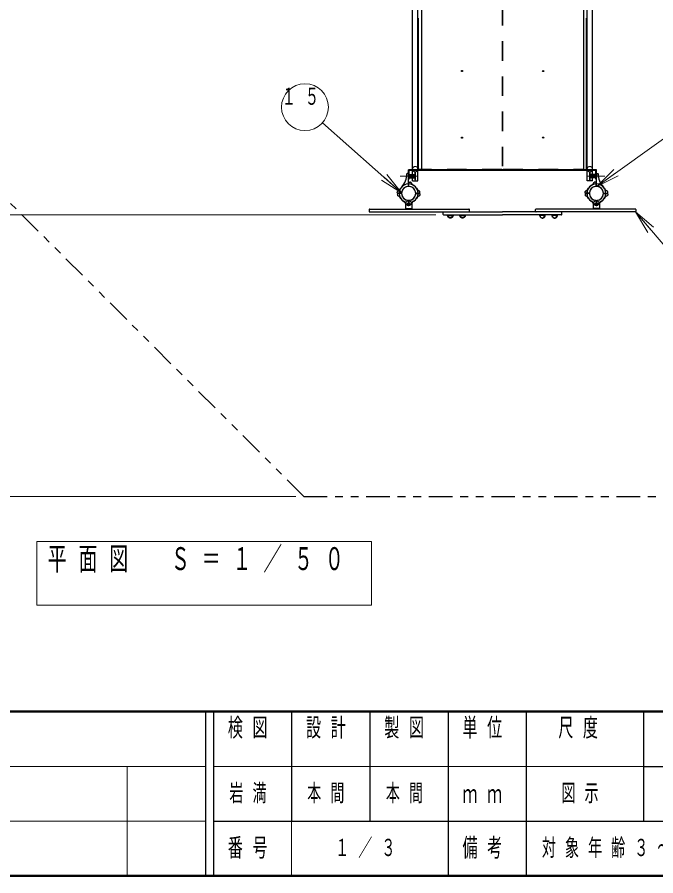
# Model space of a CAD drawing. Units: millimetres on the paper, scale 1:50. Extents: x -385 to 0, y -594 to 267.
# Drawn here: x -267.6 to -185.9, y 0 to 109.8 of the extents above; entities that cross this region are included whole.
import ezdxf

# ---------------------------------------------------------------- set-up
doc = ezdxf.new("R2010")
doc.units = ezdxf.units.MM
for name, pattern in [('USER1', [4.5, 2.5, -2]), ('USER2', [6, 3, -1, 1, -1]), ('USER3', [8, 3, -1, 1, -1, 1, -1])]:
    doc.linetypes.add(name, pattern=pattern)
doc.layers.add('1_50', color=2, linetype='Continuous', lineweight=25)
doc.layers.add('NAKAMURA図枠', color=7, linetype='Continuous', lineweight=13)
doc.layers.add('図面情報', color=7, linetype='Continuous')
doc.styles.add('ＭＳ ゴシック', font='')
doc.styles.get('ＭＳ ゴシック').set_extended_font_data('MS Gothic')

msp = doc.modelspace()

# ---------------------------------------------------------------- linework, layer by layer
at = {"layer": '1_50', "color": 131}
for p, q in [((-217.032, 88.899), (-217.032, 139.689)), ((-216.352, 88.899), (-216.352, 139.689)), ((-194.716, 88.899), (-194.716, 139.689)), ((-194.036, 88.899), (-194.036, 139.689)), ((-217.032, 88.899), (-216.352, 88.899)), ((-194.036, 88.899), (-194.716, 88.899))]:
    msp.add_line(p, q, dxfattribs=at)
at = {"layer": '1_50', "linetype": 'USER3'}
for q in [(-302.002, 119.595), (-180.122, 48.539)]:
    msp.add_line((-230.946, 48.539), q, dxfattribs=at)
at = {"layer": '1_50', "color": 4}
for p, q in [((-215.884, 115.769), (-215.884, 90.329)), ((-195.184, 115.769), (-195.184, 90.329))]:
    msp.add_line(p, q, dxfattribs=at)
at = {"layer": '1_50', "color": 4, "linetype": 'USER1', "lineweight": 13}
for p, q in [((-205.564, 115.769), (-205.564, 90.329)), ((-205.504, 115.769), (-205.504, 90.329)), ((-205.628, 90.393), (-215.82, 90.393)), ((-205.44, 90.393), (-195.248, 90.393))]:
    msp.add_line(p, q, dxfattribs=at)
at = {"layer": '1_50', "color": 20}
for p, q in [((-216.264, 90.409), (-216.264, 109.729)), ((-194.804, 90.409), (-194.804, 109.729)), ((-215.944, 90.349), (-216.204, 90.349)), ((-195.124, 90.349), (-194.864, 90.349))]:
    msp.add_line(p, q, dxfattribs=at)
at = {"layer": '1_50', "color": 7, "lineweight": 13}
for p, q in [((-218.432, 87.366), (-228.546, 96.336)), ((-193.467, 88.197), (-183.753, 95.144)), ((-193.467, 88.197), (-191.318, 90.349)), ((-218.432, 87.366), (-221.008, 88.983)), ((-218.432, 87.366), (-220.676, 89.357)), ((-220.344, 89.731), (-218.432, 87.366)), ((-193.467, 88.197), (-191.027, 89.942)), ((-190.736, 89.535), (-193.467, 88.197)), ((-186.974, 82.314), (-188.543, 84.919)), ((-188.543, 84.919), (-186.214, 82.964)), ((-188.543, 84.919), (-186.594, 82.639)), ((-188.543, 84.919), (-181.762, 76.987)), ((-214.055, 84.539), (-364.55, 84.539)), ((-231.946, 48.539), (-364.55, 48.539)), ((-265.067, 42.776), (-265.067, 34.643)), ((-222.267, 42.776), (-265.067, 42.776)), ((-222.267, 34.643), (-222.267, 42.776)), ((-265.067, 34.643), (-222.267, 34.643))]:
    msp.add_line(p, q, dxfattribs=at)
at = {"layer": '1_50', "color": 7}
for p, q in [((-217.564, 89.099), (-217.564, 90.329)), ((-193.504, 90.329), (-217.564, 90.329)), ((-217.474, 89.099), (-217.474, 90.239)), ((-193.594, 90.239), (-217.474, 90.239)), ((-193.594, 89.099), (-193.594, 90.239)), ((-193.504, 89.099), (-193.504, 90.329)), ((-217.546, 89.696), (-217.564, 89.664)), ((-217.564, 89.664), (-217.564, 89.334)), ((-217.546, 89.303), (-217.564, 89.334)), ((-217.474, 89.099), (-217.564, 89.099)), ((-217.546, 89.696), (-216.782, 89.696)), ((-217.546, 89.597), (-216.782, 89.597)), ((-217.546, 89.401), (-216.782, 89.401)), ((-217.546, 89.303), (-216.782, 89.303)), ((-216.782, 89.696), (-216.764, 89.664)), ((-216.782, 89.303), (-216.764, 89.334)), ((-216.764, 89.709), (-216.724, 89.709)), ((-216.764, 89.289), (-216.764, 89.709)), ((-216.764, 89.664), (-216.764, 89.334)), ((-216.724, 89.289), (-216.764, 89.289)), ((-216.724, 89.289), (-216.724, 89.709)), ((-194.304, 89.709), (-194.344, 89.709)), ((-194.344, 89.289), (-194.344, 89.709)), ((-194.344, 89.289), (-194.304, 89.289)), ((-194.304, 89.289), (-194.304, 89.709)), ((-194.286, 89.696), (-194.304, 89.664)), ((-194.304, 89.664), (-194.304, 89.334)), ((-194.286, 89.303), (-194.304, 89.334)), ((-193.522, 89.696), (-194.286, 89.696)), ((-193.522, 89.597), (-194.286, 89.597)), ((-193.522, 89.401), (-194.286, 89.401)), ((-193.522, 89.303), (-194.286, 89.303)), ((-193.504, 89.099), (-193.594, 89.099)), ((-193.522, 89.696), (-193.504, 89.664)), ((-193.522, 89.303), (-193.504, 89.334)), ((-193.504, 89.664), (-193.504, 89.334)), ((-216.351, 87.499), (-216.348, 87.499)), ((-216.351, 87.099), (-216.348, 87.099)), ((-194.717, 87.499), (-194.721, 87.499)), ((-194.717, 87.099), (-194.721, 87.099)), ((-217.934, 86.099), (-217.934, 85.299)), ((-217.569, 85.959), (-217.604, 85.899)), ((-217.569, 85.839), (-217.604, 85.899)), ((-217.569, 85.959), (-217.5, 85.959)), ((-217.569, 85.839), (-217.5, 85.839)), ((-217.465, 85.899), (-217.5, 85.959)), ((-217.465, 85.899), (-217.5, 85.839)), ((-217.134, 86.099), (-217.134, 85.299)), ((-193.934, 86.099), (-193.934, 85.299)), ((-193.604, 85.899), (-193.569, 85.959)), ((-193.604, 85.899), (-193.569, 85.839)), ((-193.5, 85.959), (-193.569, 85.959)), ((-193.5, 85.839), (-193.569, 85.839)), ((-193.5, 85.959), (-193.465, 85.899)), ((-193.5, 85.839), (-193.465, 85.899)), ((-193.134, 86.099), (-193.134, 85.299)), ((-222.585, 85.239), (-222.585, 84.979)), ((-222.525, 85.299), (-209.823, 85.299)), ((-222.525, 84.919), (-205.534, 84.919)), ((-217.934, 85.363), (-217.134, 85.363)), ((-213.115, 84.599), (-213.115, 84.859)), ((-209.763, 84.979), (-209.763, 85.239)), ((-188.543, 84.919), (-205.534, 84.919)), ((-201.305, 84.979), (-201.305, 85.239)), ((-188.543, 85.299), (-201.245, 85.299)), ((-197.953, 84.599), (-197.953, 84.859)), ((-193.134, 85.363), (-193.934, 85.363)), ((-188.483, 85.239), (-188.483, 84.979)), ((-213.055, 84.539), (-205.534, 84.539)), ((-198.013, 84.539), (-205.534, 84.539))]:
    msp.add_line(p, q, dxfattribs=at)
at = {"layer": '1_50', "color": 7, "linetype": 'USER2', "lineweight": 13}
for p, q in [((-218.625, 89.499), (-216.443, 89.499)), ((-192.443, 89.499), (-194.625, 89.499))]:
    msp.add_line(p, q, dxfattribs=at)
at = {"layer": '1_50'}
for p, q in [((-217.606, 89.848), (-217.711, 89.843)), ((-217.564, 88.237), (-217.564, 89.808)), ((-193.504, 88.237), (-193.504, 89.808)), ((-193.462, 89.848), (-193.357, 89.843)), ((-217.504, 88.237), (-217.504, 88.708)), ((-217.463, 88.748), (-217.317, 88.743)), ((-193.606, 88.748), (-193.751, 88.743)), ((-193.564, 88.237), (-193.564, 88.708)), ((-218.983, 87.371), (-218.977, 87.528)), ((-218.983, 87.228), (-218.977, 87.071)), ((-218.472, 87.329), (-218.943, 87.329)), ((-218.472, 87.269), (-218.943, 87.269)), ((-216.597, 87.329), (-216.126, 87.329)), ((-216.597, 87.269), (-216.126, 87.269)), ((-216.086, 87.371), (-216.091, 87.528)), ((-216.086, 87.228), (-216.091, 87.071)), ((-194.983, 87.371), (-194.977, 87.528)), ((-194.983, 87.228), (-194.977, 87.071)), ((-194.472, 87.329), (-194.943, 87.329)), ((-194.472, 87.269), (-194.943, 87.269)), ((-192.597, 87.329), (-192.126, 87.329)), ((-192.597, 87.269), (-192.126, 87.269)), ((-192.086, 87.371), (-192.091, 87.528)), ((-192.086, 87.228), (-192.091, 87.071)), ((-217.606, 85.851), (-217.751, 85.856)), ((-217.564, 86.362), (-217.564, 85.891)), ((-217.504, 86.362), (-217.504, 85.891)), ((-217.463, 85.851), (-217.306, 85.856)), ((-193.606, 85.851), (-193.763, 85.856)), ((-193.564, 86.362), (-193.564, 85.891)), ((-193.504, 86.362), (-193.504, 85.891)), ((-193.463, 85.851), (-193.317, 85.856)), ((-212.563, 84.539), (-211.843, 84.539)), ((-212.473, 84.275), (-212.473, 84.459)), ((-212.473, 84.459), (-211.933, 84.459)), ((-212.473, 84.367), (-212.463, 84.459)), ((-212.433, 84.258), (-212.433, 84.459)), ((-212.307, 84.459), (-212.307, 84.539)), ((-212.099, 84.459), (-212.099, 84.539)), ((-211.973, 84.258), (-211.973, 84.459)), ((-211.933, 84.367), (-211.943, 84.459)), ((-211.933, 84.275), (-211.933, 84.459)), ((-210.999, 84.539), (-210.279, 84.539)), ((-210.909, 84.275), (-210.909, 84.459)), ((-210.909, 84.459), (-210.369, 84.459)), ((-210.909, 84.367), (-210.899, 84.459)), ((-210.869, 84.258), (-210.869, 84.459)), ((-210.743, 84.459), (-210.743, 84.539)), ((-210.535, 84.459), (-210.535, 84.539)), ((-210.409, 84.258), (-210.409, 84.459)), ((-210.369, 84.367), (-210.379, 84.459)), ((-210.369, 84.275), (-210.369, 84.459)), ((-200.069, 84.539), (-200.789, 84.539)), ((-200.699, 84.275), (-200.699, 84.459)), ((-200.159, 84.459), (-200.699, 84.459)), ((-200.699, 84.367), (-200.689, 84.459)), ((-200.659, 84.258), (-200.659, 84.459)), ((-200.533, 84.459), (-200.533, 84.539)), ((-200.325, 84.459), (-200.325, 84.539)), ((-200.199, 84.258), (-200.199, 84.459)), ((-200.159, 84.367), (-200.169, 84.459)), ((-200.159, 84.275), (-200.159, 84.459)), ((-198.506, 84.539), (-199.226, 84.539)), ((-199.136, 84.275), (-199.136, 84.459)), ((-198.596, 84.459), (-199.136, 84.459)), ((-199.136, 84.367), (-199.126, 84.459)), ((-199.096, 84.258), (-199.096, 84.459)), ((-198.97, 84.459), (-198.97, 84.539)), ((-198.762, 84.459), (-198.762, 84.539)), ((-198.636, 84.258), (-198.636, 84.459)), ((-198.596, 84.367), (-198.606, 84.459)), ((-198.596, 84.275), (-198.596, 84.459))]:
    msp.add_line(p, q, dxfattribs=at)
at = {"layer": '1_50', "color": 7, "linetype": 'USER1', "lineweight": 13}
for p, q in [((-217.564, 89.599), (-216.764, 89.599)), ((-217.564, 89.399), (-216.764, 89.399)), ((-193.504, 89.599), (-194.304, 89.599)), ((-193.504, 89.399), (-194.304, 89.399))]:
    msp.add_line(p, q, dxfattribs=at)
at = {"layer": '1_50', "color": 131, "linetype": 'USER1', "lineweight": 13}
for p, q in [((-216.724, 89.049), (-216.724, 90.059)), ((-216.66, 90.059), (-216.724, 90.059)), ((-216.66, 89.049), (-216.724, 89.049)), ((-216.66, 89.049), (-216.66, 90.059)), ((-194.408, 89.049), (-194.408, 90.059)), ((-194.408, 90.059), (-194.344, 90.059)), ((-194.408, 89.049), (-194.344, 89.049)), ((-194.344, 89.049), (-194.344, 90.059))]:
    msp.add_line(p, q, dxfattribs=at)
at = {"layer": '1_50'}
for points in [[(-211.843, 84.539), (-211.846, 84.487), (-211.855, 84.436), (-211.87, 84.386), (-211.891, 84.339), (-211.917, 84.296), (-211.948, 84.256), (-211.984, 84.222), (-212.023, 84.193), (-212.065, 84.17), (-212.11, 84.153), (-212.156, 84.143), (-212.203, 84.139), (-212.25, 84.143), (-212.296, 84.153), (-212.341, 84.17), (-212.383, 84.193), (-212.422, 84.222), (-212.457, 84.256), (-212.489, 84.296), (-212.515, 84.339), (-212.536, 84.386), (-212.551, 84.436), (-212.56, 84.487), (-212.563, 84.539)], [(-211.973, 84.258), (-212.013, 84.224), (-212.056, 84.196), (-212.103, 84.176), (-212.153, 84.163), (-212.203, 84.159), (-212.253, 84.163), (-212.302, 84.176), (-212.349, 84.196), (-212.393, 84.224), (-212.433, 84.258)], [(-210.279, 84.539), (-210.282, 84.487), (-210.292, 84.436), (-210.307, 84.386), (-210.328, 84.339), (-210.354, 84.296), (-210.385, 84.256), (-210.42, 84.222), (-210.459, 84.193), (-210.502, 84.17), (-210.546, 84.153), (-210.592, 84.143), (-210.639, 84.139), (-210.686, 84.143), (-210.732, 84.153), (-210.777, 84.17), (-210.819, 84.193), (-210.858, 84.222), (-210.894, 84.256), (-210.925, 84.296), (-210.951, 84.339), (-210.972, 84.386), (-210.987, 84.436), (-210.996, 84.487), (-210.999, 84.539)], [(-210.409, 84.258), (-210.449, 84.224), (-210.493, 84.196), (-210.54, 84.176), (-210.589, 84.163), (-210.639, 84.159), (-210.69, 84.163), (-210.739, 84.176), (-210.786, 84.196), (-210.83, 84.224), (-210.869, 84.258)], [(-200.789, 84.539), (-200.786, 84.487), (-200.777, 84.436), (-200.762, 84.386), (-200.741, 84.339), (-200.715, 84.296), (-200.684, 84.256), (-200.648, 84.222), (-200.609, 84.193), (-200.567, 84.17), (-200.522, 84.153), (-200.476, 84.143), (-200.429, 84.139), (-200.382, 84.143), (-200.336, 84.153), (-200.291, 84.17), (-200.249, 84.193), (-200.21, 84.222), (-200.175, 84.256), (-200.144, 84.296), (-200.117, 84.339), (-200.097, 84.386), (-200.081, 84.436), (-200.072, 84.487), (-200.069, 84.539)], [(-200.659, 84.258), (-200.619, 84.224), (-200.576, 84.196), (-200.529, 84.176), (-200.479, 84.163), (-200.429, 84.159), (-200.379, 84.163), (-200.33, 84.176), (-200.283, 84.196), (-200.239, 84.224), (-200.199, 84.258)], [(-199.226, 84.539), (-199.222, 84.487), (-199.213, 84.436), (-199.198, 84.386), (-199.177, 84.339), (-199.151, 84.296), (-199.12, 84.256), (-199.085, 84.222), (-199.046, 84.193), (-199.003, 84.17), (-198.959, 84.153), (-198.913, 84.143), (-198.866, 84.139), (-198.819, 84.143), (-198.772, 84.153), (-198.728, 84.17), (-198.686, 84.193), (-198.646, 84.222), (-198.611, 84.256), (-198.58, 84.296), (-198.554, 84.339), (-198.533, 84.386), (-198.518, 84.436), (-198.509, 84.487), (-198.506, 84.539)], [(-199.096, 84.258), (-199.056, 84.224), (-199.012, 84.196), (-198.965, 84.176), (-198.916, 84.163), (-198.866, 84.159), (-198.815, 84.163), (-198.766, 84.176), (-198.719, 84.196), (-198.675, 84.224), (-198.636, 84.258)]]:
    msp.add_lwpolyline(points, dxfattribs=at)
at = {"layer": '1_50', "color": 7}
for centre, radius in [((-210.724, 102.947), 0.075), ((-200.344, 102.947), 0.075), ((-210.724, 94.427), 0.075), ((-200.344, 94.427), 0.075), ((-217.534, 85.899), 0.18), ((-217.534, 85.899), 0.0693), ((-193.534, 85.899), 0.18), ((-193.534, 85.899), 0.0693)]:
    msp.add_circle(centre, radius, dxfattribs=at)
at = {"layer": '1_50', "color": 7, "lineweight": 13}
msp.add_circle((-230.79, 98.327), 3, dxfattribs=at)
at = {"layer": '1_50', "color": 131, "linetype": 'USER1', "lineweight": 13}
for centre in [(-216.692, 90.399), (-194.376, 90.399)]:
    msp.add_circle(centre, 0.34, dxfattribs=at)
at = {"layer": '1_50', "color": 150, "linetype": 'USER3', "lineweight": 13}
for centre in [(-217.534, 87.299), (-193.534, 87.299)]:
    msp.add_circle(centre, 0.891, dxfattribs=at)
at = {"layer": '1_50'}
for centre in [(-217.534, 85.899), (-193.534, 85.899)]:
    msp.add_circle(centre, 0.21, dxfattribs=at)
at = {"layer": '1_50', "color": 20}
for centre, start, end in [((-216.204, 90.409), 180, 270), ((-215.944, 90.409), 270, 0), ((-195.124, 90.409), 180, 270), ((-194.864, 90.409), 270, 0)]:
    msp.add_arc(centre, 0.06, start, end, dxfattribs=at)
at = {"layer": '1_50'}
for centre, radius, start, end in [((-220.349, 89.853), 2.6, 317.78276, 358.91585), ((-217.709, 89.803), 0.04, 93, 178.91585), ((-217.604, 89.808), 0.04, 0, 93), ((-193.464, 89.808), 0.04, 87, 180), ((-193.359, 89.803), 0.04, 1.08415, 87), ((-190.72, 89.853), 2.6, 181.08415, 222.21724), ((-219.385, 88.489), 1, 297.45884, 327.27281), ((-217.534, 87.299), 1.2, 137.78276, 180), ((-217.534, 87.299), 1.2, 90, 147.27281), ((-217.534, 87.299), 0.9, 94.27066, 180), ((-217.534, 87.299), 0.9, 90, 175.72934), ((-217.604, 88.237), 0.04, 274.27066, 0), ((-217.534, 87.299), 1.2, 32.7272, 90), ((-217.534, 87.299), 0.9, 4.27066, 90), ((-217.464, 88.708), 0.04, 88, 180), ((-217.464, 88.237), 0.04, 180, 265.72934), ((-217.534, 87.299), 0.9, 0, 85.72934), ((-217.321, 88.643), 0.1, 27.45884, 88), ((-216.345, 89.15), 1, 207.45884, 237.27281), ((-217.534, 87.299), 1.2, 0, 57.2728), ((-215.683, 88.489), 1, 212.72719, 242.54116), ((-195.385, 88.489), 1, 297.45884, 327.27281), ((-193.534, 87.299), 1.2, 122.72719, 180), ((-193.534, 87.299), 1.2, 90, 147.27281), ((-193.534, 87.299), 0.9, 94.27066, 180), ((-193.534, 87.299), 0.9, 90, 175.72934), ((-194.724, 89.15), 1, 302.72719, 332.54116), ((-193.748, 88.643), 0.1, 92, 152.54116), ((-193.604, 88.708), 0.04, 0, 92), ((-193.604, 88.237), 0.04, 274.27066, 0), ((-193.534, 87.299), 1.2, 32.7272, 90), ((-193.534, 87.299), 0.9, 4.27066, 90), ((-193.464, 88.237), 0.04, 180, 265.72934), ((-193.534, 87.299), 0.9, 0, 85.72934), ((-193.534, 87.299), 1.2, 0, 42.21724), ((-191.683, 88.489), 1, 212.72719, 242.54116), ((-218.943, 87.369), 0.04, 178, 270), ((-218.943, 87.229), 0.04, 90, 182), ((-218.878, 87.513), 0.1, 117.45884, 178), ((-218.878, 87.086), 0.1, 182, 242.54116), ((-218.878, 87.086), 0.1, 182, 242.54116), ((-219.385, 86.11), 1, 32.7272, 62.54116), ((-217.534, 87.299), 1.2, 180, 237.27281), ((-218.472, 87.369), 0.04, 270, 355.72934), ((-218.472, 87.229), 0.04, 4.27066, 90), ((-217.534, 87.299), 0.9, 180, 265.72934), ((-217.534, 87.299), 0.9, 184.27066, 270), ((-217.534, 87.299), 0.9, 270, 355.72934), ((-217.534, 87.299), 0.9, 274.27066, 0), ((-217.534, 87.299), 1.2, 302.72719, 0), ((-216.597, 87.369), 0.04, 184.27066, 270), ((-216.597, 87.229), 0.04, 90, 175.72934), ((-215.683, 86.11), 1, 117.45884, 147.27281), ((-216.191, 87.086), 0.1, 281.8216, 358), ((-216.191, 87.513), 0.1, 2, 62.54116), ((-216.191, 87.086), 0.1, 297.45884, 358), ((-216.126, 87.369), 0.04, 270, 2), ((-216.126, 87.229), 0.04, 358, 90), ((-194.943, 87.369), 0.04, 178, 270), ((-194.943, 87.229), 0.04, 90, 182), ((-194.878, 87.513), 0.1, 117.45884, 178), ((-194.878, 87.086), 0.1, 182, 258.1784), ((-194.878, 87.086), 0.1, 182, 242.54116), ((-195.385, 86.11), 1, 32.7272, 62.54116), ((-193.534, 87.299), 1.2, 180, 237.27281), ((-194.472, 87.369), 0.04, 270, 355.72934), ((-194.472, 87.229), 0.04, 4.27066, 90), ((-193.534, 87.299), 0.9, 180, 265.72934), ((-193.534, 87.299), 0.9, 184.27066, 270), ((-193.534, 87.299), 0.9, 270, 355.72934), ((-193.534, 87.299), 0.9, 274.27066, 0), ((-193.534, 87.299), 1.2, 302.72719, 0), ((-192.597, 87.369), 0.04, 184.27066, 270), ((-192.597, 87.229), 0.04, 90, 175.72934), ((-191.683, 86.11), 1, 117.45884, 147.27281), ((-192.191, 87.513), 0.1, 2, 62.54116), ((-192.191, 87.086), 0.1, 297.45884, 358), ((-192.191, 87.086), 0.1, 297.45884, 358), ((-192.126, 87.369), 0.04, 270, 2), ((-192.126, 87.229), 0.04, 358, 90), ((-217.534, 87.299), 1.2, 212.72719, 246.8676), ((-218.724, 85.449), 1, 27.45884, 57.2728), ((-218.084, 86.012), 0.2, 33.15512, 66.8676), ((-217.748, 85.956), 0.1, 207.45884, 268), ((-217.748, 85.956), 0.1, 207.45884, 268), ((-217.604, 85.891), 0.04, 268, 0), ((-217.604, 86.362), 0.04, 0, 85.72934), ((-217.464, 86.362), 0.04, 94.27066, 180), ((-217.464, 85.891), 0.04, 180, 272), ((-217.321, 85.956), 0.1, 272, 332.54116), ((-216.345, 85.449), 1, 122.72719, 152.54116), ((-216.984, 86.012), 0.2, 113.1324, 146.84488), ((-217.534, 87.299), 1.2, 293.1324, 303.55731), ((-217.534, 87.299), 1.2, 303.55731, 327.27281), ((-193.534, 87.299), 1.2, 212.72719, 236.44269), ((-193.534, 87.299), 1.2, 236.44269, 246.8676), ((-194.724, 85.449), 1, 27.45884, 57.2728), ((-194.084, 86.012), 0.2, 33.15512, 66.8676), ((-193.748, 85.956), 0.1, 207.45884, 268), ((-193.604, 85.891), 0.04, 268, 0), ((-193.604, 86.362), 0.04, 0, 85.72934), ((-193.464, 86.362), 0.04, 94.27066, 180), ((-193.464, 85.891), 0.04, 180, 272), ((-193.321, 85.956), 0.1, 272, 332.54116), ((-193.321, 85.956), 0.1, 272, 332.54116), ((-192.345, 85.449), 1, 122.72719, 152.54116), ((-192.984, 86.012), 0.2, 113.1324, 146.84488), ((-193.534, 87.299), 1.2, 293.1324, 327.27281)]:
    msp.add_arc(centre, radius, start, end, dxfattribs=at)
at = {"layer": '1_50', "color": 7}
for centre, radius, start, end in [((-217.237, 89.499), 0.325, 162.41211, 197.58789), ((-217.474, 89.646), 0.0869, 145.61587, 214.38413), ((-217.474, 89.352), 0.0869, 145.61587, 214.38413), ((-216.854, 89.646), 0.0869, 325.61586, 34.38414), ((-217.092, 89.499), 0.325, 342.41211, 17.58789), ((-216.854, 89.352), 0.0869, 325.61586, 34.38414), ((-193.977, 89.499), 0.325, 162.41211, 197.58789), ((-194.214, 89.646), 0.0869, 145.61587, 214.38413), ((-194.214, 89.352), 0.0869, 145.61587, 214.38413), ((-193.594, 89.646), 0.0869, 325.61586, 34.38414), ((-193.832, 89.499), 0.325, 342.41211, 17.58789), ((-193.594, 89.352), 0.0869, 325.61586, 34.38414), ((-217.534, 87.299), 0.9, 270, 355.72934), ((-216.348, 87.479), 0.02, 8.62693, 90), ((-216.348, 87.119), 0.02, 270, 351.37307), ((-217.534, 87.299), 1.22, 0, 8.62693), ((-217.534, 87.299), 1.22, 351.37307, 0), ((-193.534, 87.299), 1.22, 171.37307, 180), ((-193.534, 87.299), 1.22, 180, 188.62693), ((-194.721, 87.479), 0.02, 90, 171.37307), ((-194.721, 87.119), 0.02, 188.62693, 270), ((-193.534, 87.299), 0.9, 184.27066, 270), ((-217.534, 85.799), 0.5, 36.8699, 143.1301), ((-193.534, 85.799), 0.5, 36.8699, 143.1301), ((-222.525, 85.239), 0.06, 90, 180), ((-222.525, 84.979), 0.06, 180, 270), ((-213.055, 84.859), 0.06, 90, 180), ((-213.055, 84.599), 0.06, 180, 270), ((-209.823, 85.239), 0.06, 0, 90), ((-209.823, 84.979), 0.06, 270, 0), ((-201.245, 85.239), 0.06, 90, 180), ((-201.245, 84.979), 0.06, 180, 270), ((-198.013, 84.859), 0.06, 0, 90), ((-198.013, 84.599), 0.06, 270, 0), ((-188.543, 85.239), 0.06, 0, 90), ((-188.543, 84.979), 0.06, 270, 0)]:
    msp.add_arc(centre, radius, start, end, dxfattribs=at)
at = {"layer": 'NAKAMURA図枠', "lineweight": 50}
for p, q in [((-385, 21), (0, 21)), ((-385, 0), (0, 0))]:
    msp.add_line(p, q, dxfattribs=at)
at = {"layer": 'NAKAMURA図枠', "color": 211, "lineweight": 25}
for p, q in [((-243.5, 21), (-243.5, 0)), ((-242.5, 21), (-242.5, 0)), ((-232.5, 21), (-232.5, 7)), ((-222.5, 21), (-222.5, 7)), ((-212.5, 21), (-212.5, 0)), ((-202.5, 21), (-202.5, 7)), ((-187.5, 21), (-187.5, 7)), ((-187.5, 14), (-70, 14)), ((-242.5, 7), (0, 7))]:
    msp.add_line(p, q, dxfattribs=at)
at = {"layer": 'NAKAMURA図枠'}
for p, q in [((-385, 14), (-243.5, 14)), ((-253.5, 14), (-253.5, 0)), ((-242.5, 14), (-187.5, 14)), ((-385, 7), (-243.5, 7)), ((-232.5, 7), (-232.5, 0))]:
    msp.add_line(p, q, dxfattribs=at)
at = {"layer": 'NAKAMURA図枠', "lineweight": 25}
msp.add_line((-202.5, 7), (-202.5, 0), dxfattribs=at)

# ---------------------------------------------------------------- texts
at = {"layer": '1_50', "color": 7, "style": 'ＭＳ ゴシック'}
for s, insert, char_height, attachment_point in [('\\T1.64;\\W0.6;１５', (-230.79, 100.827), 2.199, 2), ('\\T1.64;\\W0.6;平面図\u3000Ｓ＝１／５０', (-263.667, 42.043), 2.933, 1)]:
    msp.add_mtext(s, dxfattribs=dict(at, insert=insert, char_height=char_height, attachment_point=attachment_point))
at = {"layer": 'NAKAMURA図枠', "color": 4, "char_height": 2.346, "style": 'ＭＳ ゴシック'}
for s, insert, attachment_point in [('\\T1.64;\\W0.6;検図', (-237.5, 20.167), 2), ('\\T1.64;\\W0.6;設計', (-227.5, 20.167), 2), ('\\T1.64;\\W0.6;製図', (-217.5, 20.167), 2), ('\\T1.64;\\W0.6;単位', (-207.5, 20.167), 2), ('\\T1.64;\\W0.6;尺度', (-195.25, 20.167), 2), ('\\T1.64;\\W0.6;ｍｍ', (-207.5, 10.5), 5), ('\\T1.64;\\W0.6;番号', (-237.5, 3.5), 5), ('\\T1.64;\\W0.6;備考', (-207.5, 3.5), 5)]:
    msp.add_mtext(s, dxfattribs=dict(at, insert=insert, attachment_point=attachment_point))
at = {"layer": '図面情報', "char_height": 2.199, "style": 'ＭＳ ゴシック'}
for s, insert, attachment_point in [('\\T1.64;\\W0.6;岩満', (-237.5, 10.5), 5), ('\\T1.64;\\W0.6;本間', (-230.5, 10.5), 4), ('\\T1.64;\\W0.6;本間', (-217.5, 10.5), 5), ('\\T1.64;\\W0.6;図示', (-198, 10.5), 4), ('\\T1.64;\\W0.6;１／３', (-222.5, 3.5), 5), ('\\T1.64;\\W0.6;対象年齢３～６才', (-200.5, 3.5), 4)]:
    msp.add_mtext(s, dxfattribs=dict(at, insert=insert, attachment_point=attachment_point))

doc.saveas('drawing.dxf')
